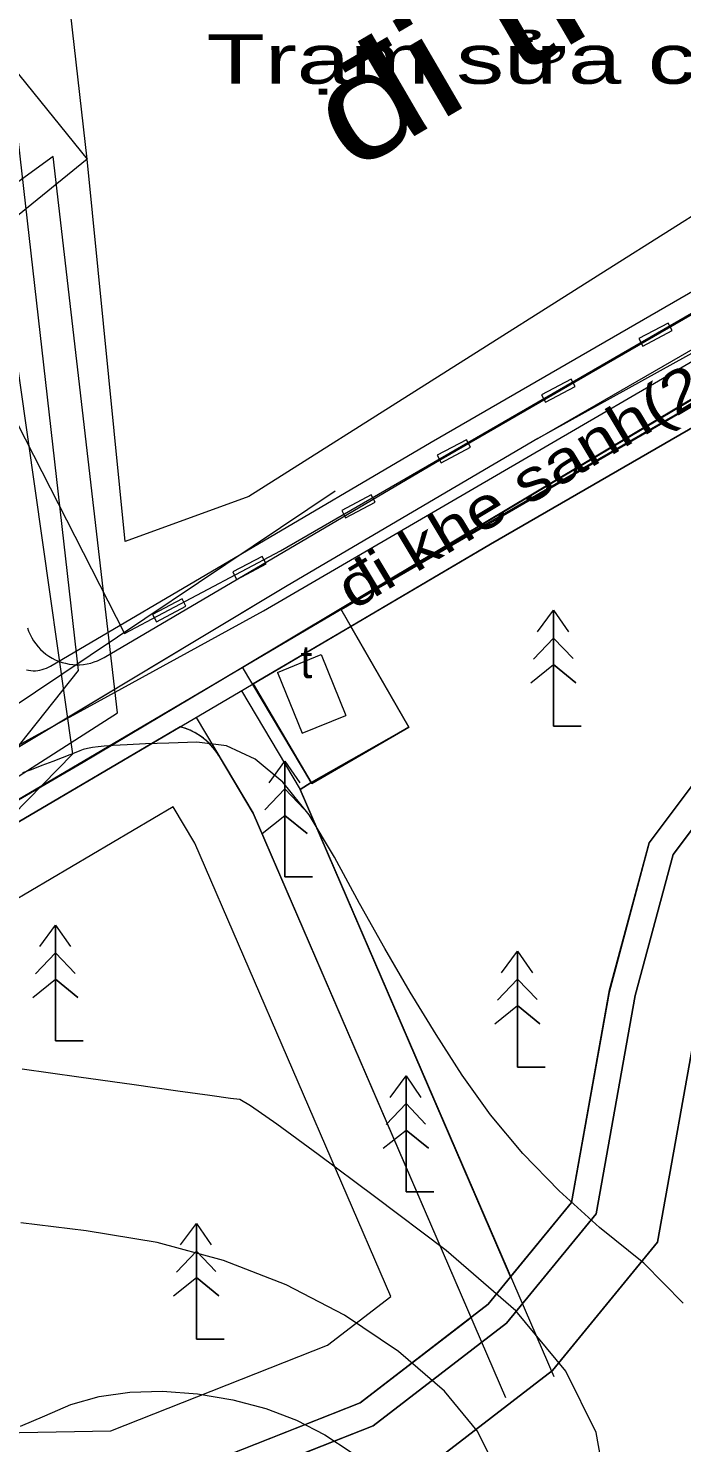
# Model space of a CAD drawing. Header units: metres. Extents: x 533049 to 537618, y 1849954 to 1852676.
# Drawn here: x 536151.3 to 536251.1, y 1851466.1 to 1851681.9 of the extents above; entities that cross this region are included whole.
import ezdxf

# ---------------------------------------------------------------- set-up
doc = ezdxf.new("R2010")
doc.units = ezdxf.units.M
doc.header["$LTSCALE"] = 2
for name, color, linetype, lineweight in [('12', 7, 'Continuous', 13), ('13', 7, 'Continuous', 13), ('14', 7, 'Continuous', 13), ('19', 7, 'Continuous', 13), ('20', 7, 'Continuous', 13), ('21', 7, 'Continuous', 13), ('30', 7, 'Continuous', 13), ('48', 7, 'Continuous', 13), ('50', 7, 'Continuous', 13), ('52', 7, 'Continuous', 13), ('54', 7, 'Continuous', 13), ('55', 7, 'Continuous', 13), ('57', 7, 'Continuous', 13), ('60', 7, 'Continuous', 13), ('63', 7, 'Continuous', 13), ('8', 7, 'Continuous', 13)]:
    doc.layers.add(name, color=color, linetype=linetype, lineweight=lineweight)

msp = doc.modelspace()

# ---------------------------------------------------------------- linework, layer by layer
at = {"linetype": 'Continuous', "lineweight": 13}
msp.add_lwpolyline([(536199.02, 1851593.35), (536209.45, 1851575.27), (536194.6, 1851566.7), (536184.04, 1851584.44)], close=True, dxfattribs=at)
msp.add_lwpolyline([(536260.79, 1851570.53), (536249.76, 1851555.85), (536243.96, 1851534.36), (536238.02, 1851501.06), (536224.32, 1851484.35), (536203.98, 1851468.71), (536185.36, 1851461.36), (536166.74, 1851454), (536157.46, 1851453.83), (536160.48, 1851430.42), (536145.02, 1851428.43), (536140.47, 1851453.51), (536120.3, 1851453.13), (536099.01, 1851459.26), (536086.57, 1851444.56), (536073.49, 1851420.29), (536052.27, 1851418.36), (536027, 1851427.69), (536033.24, 1851423.42), (536051.74, 1851408.92), (536070.24, 1851394.42), (536092.24, 1851364.42), (536099.24, 1851330.92)], dxfattribs=at)
at = {"layer": '12'}
for points in [[(536074.94, 1851452.49), (536094.17, 1851475.22), (536122.14, 1851467.17), (536163.95, 1851467.95), (536197, 1851481.01), (536206.66, 1851488.43), (536176.76, 1851557.58), (536173.47, 1851563.1), (536142.39, 1851544.83), (536119.72, 1851533.26), (536096.21, 1851523.53), (536095.01, 1851523.04), (536093.87, 1851522.44), (536092.78, 1851521.74), (536091.75, 1851520.96), (536090.8, 1851520.09), (536089.92, 1851519.14), (536077.22, 1851505.35), (536063.37, 1851492.7), (536048.49, 1851481.29), (536032.68, 1851471.21), (536016.06, 1851462.52)], [(536176.76, 1851557.58), (536173.47, 1851563.1), (536142.39, 1851544.83)], [(536122.14, 1851467.17), (536163.95, 1851467.95), (536197, 1851481.01), (536206.66, 1851488.43), (536176.76, 1851557.58)]]:
    msp.add_lwpolyline(points, dxfattribs=at)
at = {"layer": '13'}
msp.add_lwpolyline([(536114.92, 1851553.43), (536187.23, 1851593.03), (536294.57, 1851655.44)], dxfattribs=at)
at = {"layer": '14'}
msp.add_lwpolyline([(536109.5, 1851330.68), (536101.59, 1851368.58), (536077.49, 1851401.44), (536067, 1851409.66), (536079.75, 1851410.82), (536094.88, 1851438.9), (536102.46, 1851447.86), (536118.98, 1851443.11), (536132.15, 1851443.35), (536136.87, 1851417.29), (536171.67, 1851421.78), (536168.8, 1851444.06), (536208.96, 1851459.93), (536231.33, 1851477.12), (536247.4, 1851496.74), (536253.73, 1851532.18), (536258.91, 1851551.38), (536267.38, 1851562.64), (536295.47, 1851576.77), (536307.71, 1851583.23), (536303.74, 1851437.52), (536305.21, 1851243.54)], dxfattribs=at)
at = {"layer": '19'}
for points in [[(536305.21, 1851243.54), (536303.74, 1851437.52), (536307.71, 1851583.23), (536295.47, 1851576.77), (536267.38, 1851562.64), (536258.91, 1851551.38), (536253.73, 1851532.18), (536247.4, 1851496.74), (536231.33, 1851477.12), (536208.96, 1851459.93), (536168.8, 1851444.06), (536171.67, 1851421.78), (536136.87, 1851417.29), (536132.15, 1851443.35), (536118.98, 1851443.11), (536102.46, 1851447.86), (536094.88, 1851438.9), (536079.75, 1851410.82), (536067, 1851409.66), (536077.49, 1851401.44), (536101.59, 1851368.58), (536109.5, 1851330.68)], [(536165.95, 1851457.99), (536201.98, 1851472.22), (536218.93, 1851485.25), (536185.68, 1851562.14), (536180.53, 1851570.79), (536180.06, 1851571.51), (536179.53, 1851572.18), (536178.95, 1851572.81), (536178.31, 1851573.38), (536177.63, 1851573.9), (536176.91, 1851574.35), (536176.15, 1851574.75), (536175.36, 1851575.08), (536174.54, 1851575.33), (536137.4, 1851553.5)], [(536260.79, 1851570.53), (536249.76, 1851555.85), (536243.96, 1851534.36), (536238.02, 1851501.06), (536224.32, 1851484.35), (536203.98, 1851468.71), (536166.74, 1851454), (536157.46, 1851453.83), (536160.47, 1851430.42), (536145.02, 1851428.43), (536140.47, 1851453.51), (536120.3, 1851453.13), (536099.01, 1851459.26), (536086.57, 1851444.56), (536073.49, 1851420.29), (536052.27, 1851418.36), (536027, 1851427.69), (536033.24, 1851423.42), (536070.24, 1851394.42), (536092.24, 1851364.42), (536099.24, 1851330.92)], [(536074.94, 1851452.49), (536094.17, 1851475.22), (536122.14, 1851467.17), (536163.95, 1851467.95), (536197, 1851481.01), (536206.66, 1851488.43), (536176.76, 1851557.58), (536173.47, 1851563.1), (536142.39, 1851544.83), (536119.72, 1851533.26), (536096.21, 1851523.53), (536095.01, 1851523.04), (536093.87, 1851522.44), (536092.78, 1851521.74), (536091.75, 1851520.96), (536090.8, 1851520.09), (536089.92, 1851519.14), (536077.22, 1851505.35), (536063.37, 1851492.7), (536048.49, 1851481.29), (536032.68, 1851471.21), (536016.06, 1851462.52)]]:
    msp.add_lwpolyline(points, dxfattribs=at)
at = {"layer": '20'}
for p, q in [((536189.83, 1851602.15), (536257.81, 1851641.44)), ((536229.12, 1851619.28), (536258.56, 1851636.32)), ((536148.26, 1851577.86), (536198.18, 1851611.32)), ((536166.05, 1851589.56), (536189.83, 1851602.15)), ((536166.05, 1851589.56), (536189.83, 1851602.15)), ((536189.36, 1851583.62), (536196.04, 1851586.34)), ((536189.36, 1851583.62), (536196.04, 1851586.34)), ((536196.04, 1851586.34), (536199.81, 1851577.07)), ((536189.36, 1851583.62), (536193.13, 1851574.36)), ((536193.13, 1851574.36), (536199.81, 1851577.07))]:
    msp.add_line(p, q, dxfattribs=at)
for points in [[(536135.63, 1851692.42), (536160.35, 1851661.89), (536138.21, 1851643.98), (536166.05, 1851589.56)], [(536041.3, 1851534.62), (536075.11, 1851531.67), (536084.02, 1851533.35), (536087.52, 1851534.09), (536091.5, 1851535.25), (536095.16, 1851536.38), (536101.85, 1851538.74), (536106.55, 1851540.54), (536111.91, 1851542.43), (536114.81, 1851543.84), (536159.7, 1851569.95), (536261.77, 1851630.69)], [(536230.31, 1851624.83), (536234.8, 1851627.21), (536234.2, 1851628.33), (536229.7, 1851625.95), (536230.3, 1851624.83)], [(536229.12, 1851619.28), (536190.87, 1851596.82), (536119.85, 1851554.22), (536112.68, 1851550.81), (536108.34, 1851548.9), (536103.64, 1851546.89), (536099.61, 1851545.43), (536094.67, 1851543.75), (536091.32, 1851542.69), (536086.92, 1851541.46), (536082.16, 1851540.17), (536078.94, 1851539.51), (536047.29, 1851541.07)], [(536214.35, 1851615.61), (536218.84, 1851617.98), (536218.24, 1851619.11), (536213.74, 1851616.73), (536214.34, 1851615.6)], [(536183.15, 1851597.81), (536187.64, 1851600.19), (536187.04, 1851601.32), (536182.54, 1851598.94), (536183.14, 1851597.81)], [(536170.92, 1851591.33), (536175.4, 1851593.71), (536174.81, 1851594.84), (536170.31, 1851592.46), (536170.91, 1851591.33)]]:
    msp.add_lwpolyline(points, dxfattribs=at)
for points in [[(536245.14, 1851633.4), (536249.63, 1851635.78), (536249.03, 1851636.91), (536244.54, 1851634.53)], [(536199.78, 1851607.19), (536204.27, 1851609.57), (536203.67, 1851610.69), (536199.18, 1851608.31)]]:
    msp.add_lwpolyline(points, close=True, dxfattribs=at)
at = {"layer": '30'}
msp.add_lwpolyline([(536109.5, 1851330.68), (536101.59, 1851368.58), (536077.49, 1851401.44), (536067, 1851409.66), (536079.75, 1851410.82), (536094.88, 1851438.9), (536102.46, 1851447.86), (536118.98, 1851443.11), (536132.15, 1851443.35), (536136.87, 1851417.29), (536171.67, 1851421.78), (536168.8, 1851444.06), (536208.96, 1851459.93), (536231.33, 1851477.12), (536247.4, 1851496.74), (536253.73, 1851532.18), (536258.91, 1851551.38), (536267.38, 1851562.64), (536295.47, 1851576.77), (536307.71, 1851583.23), (536303.74, 1851437.52), (536305.21, 1851243.54)], dxfattribs=at)
at = {"layer": '48'}
msp.add_lwpolyline([(536192.82, 1851565.78), (536194.54, 1851566.81), (536209.45, 1851575.27), (536199.09, 1851593.23), (536287.46, 1851644.48), (536316.3, 1851603.6), (536258.16, 1851573.68), (536246.1, 1851557.64), (536240.06, 1851535.23), (536234.26, 1851502.79), (536224.96, 1851491.45)], close=True, dxfattribs=at)
at = {"layer": '50'}
msp.add_lwpolyline([(535864.09, 1851423.05), (536000.84, 1851463.59), (536121, 1851536.12), (536159.03, 1851583.93), (536135.62, 1851789.73), (535515.36, 1851926.72)], dxfattribs=at)
at = {"layer": '52'}
msp.add_lwpolyline([(536200.58, 1851590.64), (536185.68, 1851581.88), (536194.54, 1851566.81), (536194.6, 1851566.7), (536209.45, 1851575.27)], close=True, dxfattribs=at)
at = {"layer": '54'}
for points in [[(536151.06, 1851584.01), (536151.4, 1851583.94), (536151.74, 1851583.9), (536152.08, 1851583.88), (536152.43, 1851583.88), (536152.78, 1851583.91), (536153.12, 1851583.96), (536153.46, 1851584.04), (536153.79, 1851584.14), (536154.11, 1851584.26), (536154.43, 1851584.4), (536154.73, 1851584.57), (536212.83, 1851618.72), (536290.08, 1851663.32)], [(536135.91, 1851556.11), (536220.38, 1851605.76), (536297.58, 1851650.33)], [(536183.87, 1851580.82), (536192.82, 1851565.78), (536231.54, 1851476.22)], [(536176.97, 1851576.76), (536185.68, 1851562.14), (536224.2, 1851473.05)]]:
    msp.add_lwpolyline(points, dxfattribs=at)
at = {"layer": '55'}
msp.add_line((536194.54, 1851566.81), (536185.68, 1851581.88), dxfattribs=at)
for points in [[(536151.22, 1851590.42), (536151.4, 1851589.89), (536151.62, 1851589.38), (536151.88, 1851588.89), (536152.16, 1851588.42), (536152.48, 1851587.97), (536152.83, 1851587.54), (536153.21, 1851587.13), (536153.61, 1851586.75), (536154.04, 1851586.41), (536154.5, 1851586.09), (536154.97, 1851585.8), (536155.47, 1851585.55), (536155.97, 1851585.33), (536156.5, 1851585.15), (536157.03, 1851585.01), (536157.58, 1851584.9), (536158.13, 1851584.83), (536158.68, 1851584.8), (536159.23, 1851584.8), (536159.78, 1851584.85), (536160.33, 1851584.93), (536160.87, 1851585.05), (536161.4, 1851585.21), (536161.92, 1851585.4), (536162.43, 1851585.63), (536162.91, 1851585.9), (536214.34, 1851616.13), (536291.58, 1851660.72)], [(536137.4, 1851553.5), (536221.89, 1851603.16), (536299.08, 1851647.73)], [(536185.68, 1851562.14), (536180.53, 1851570.79), (536180.39, 1851571.02), (536180.24, 1851571.24), (536180.09, 1851571.46), (536179.94, 1851571.68), (536179.77, 1851571.89), (536179.61, 1851572.09), (536179.43, 1851572.29), (536179.26, 1851572.49), (536179.07, 1851572.68), (536178.88, 1851572.87), (536178.69, 1851573.05), (536178.49, 1851573.23), (536178.29, 1851573.4), (536178.08, 1851573.57), (536177.87, 1851573.73), (536177.65, 1851573.88), (536177.44, 1851574.03), (536177.21, 1851574.17), (536176.98, 1851574.31), (536176.75, 1851574.44), (536176.52, 1851574.57), (536176.28, 1851574.68), (536176.04, 1851574.8), (536175.8, 1851574.9), (536175.55, 1851575), (536175.3, 1851575.1), (536175.05, 1851575.18), (536174.8, 1851575.26), (536174.54, 1851575.33), (536137.4, 1851553.5)], [(535962.36, 1851433.32), (535997.58, 1851432.89), (536013.83, 1851436.81), (536052.8, 1851422.43), (536070.99, 1851424.08), (536083.25, 1851446.83), (536097.62, 1851463.82), (536120.82, 1851457.14), (536165.95, 1851457.99), (536201.98, 1851472.22), (536218.93, 1851485.25), (536185.68, 1851562.14)]]:
    msp.add_lwpolyline(points, dxfattribs=at)
for points in [[(536258.16, 1851573.68), (536316.3, 1851603.6), (536289.2, 1851642.02), (536221.89, 1851603.16), (536200.58, 1851590.64), (536209.45, 1851575.27), (536194.54, 1851566.81), (536192.82, 1851565.78), (536224.96, 1851491.45), (536234.26, 1851502.79), (536240.06, 1851535.23), (536246.1, 1851557.64)], [(536200.58, 1851590.64), (536185.68, 1851581.88), (536194.54, 1851566.81), (536209.45, 1851575.27)]]:
    msp.add_lwpolyline(points, close=True, dxfattribs=at)
at = {"layer": '57'}
for p, q in [((536189.83, 1851602.15), (536257.81, 1851641.44)), ((536229.12, 1851619.28), (536258.56, 1851636.32)), ((536148.26, 1851577.86), (536198.18, 1851611.32)), ((536166.05, 1851589.56), (536189.83, 1851602.15)), ((536166.05, 1851589.56), (536189.83, 1851602.15)), ((536231.51, 1851593.09), (536231.51, 1851575.42)), ((536228.45, 1851585.65), (536231.51, 1851588.85)), ((536234.49, 1851585.72), (536231.51, 1851588.85)), ((536189.36, 1851583.62), (536196.04, 1851586.34)), ((536189.36, 1851583.62), (536196.04, 1851586.34)), ((536196.04, 1851586.34), (536199.81, 1851577.07)), ((536189.36, 1851583.62), (536193.13, 1851574.36)), ((536228.03, 1851582.03), (536231.51, 1851584.81)), ((536234.92, 1851582.03), (536231.51, 1851584.81)), ((536193.13, 1851574.36), (536199.81, 1851577.07)), ((536231.51, 1851575.42), (536235.72, 1851575.42)), ((536190.51, 1851570.09), (536190.51, 1851552.42)), ((536187.45, 1851562.65), (536190.51, 1851565.85)), ((536193.49, 1851562.72), (536190.51, 1851565.85)), ((536187.03, 1851559.03), (536190.51, 1851561.81)), ((536193.92, 1851559.03), (536190.51, 1851561.81)), ((536190.51, 1851552.42), (536194.72, 1851552.42)), ((536155.51, 1851545.09), (536155.51, 1851527.42)), ((536152.45, 1851537.65), (536155.51, 1851540.85)), ((536158.49, 1851537.72), (536155.51, 1851540.85)), ((536226.01, 1851541.09), (536226.01, 1851523.42)), ((536152.03, 1851534.03), (536155.51, 1851536.81)), ((536158.92, 1851534.03), (536155.51, 1851536.81)), ((536222.95, 1851533.65), (536226.01, 1851536.85)), ((536228.99, 1851533.72), (536226.01, 1851536.85)), ((536222.53, 1851530.03), (536226.01, 1851532.81)), ((536229.42, 1851530.03), (536226.01, 1851532.81)), ((536155.51, 1851527.42), (536159.72, 1851527.42)), ((536226.01, 1851523.42), (536230.22, 1851523.42)), ((536209.01, 1851522.09), (536209.01, 1851504.42)), ((536205.95, 1851514.65), (536209.01, 1851517.85)), ((536211.99, 1851514.72), (536209.01, 1851517.85)), ((536205.53, 1851511.03), (536209.01, 1851513.81)), ((536212.42, 1851511.03), (536209.01, 1851513.81)), ((536209.01, 1851504.42), (536213.22, 1851504.42)), ((536177.01, 1851499.59), (536177.01, 1851481.92)), ((536173.95, 1851492.15), (536177.01, 1851495.35)), ((536179.99, 1851492.22), (536177.01, 1851495.35)), ((536173.53, 1851488.53), (536177.01, 1851491.31)), ((536180.42, 1851488.53), (536177.01, 1851491.31)), ((536177.01, 1851481.92), (536181.22, 1851481.92))]:
    msp.add_line(p, q, dxfattribs=at)
for points in [[(534435.02, 1852302.37), (534325.71, 1852049.19), (534353.83, 1851932.14), (534451.75, 1851760.49), (534494.45, 1851609.32), (534521.83, 1851454.44), (534874.05, 1851297.73), (534980, 1851227.29), (535025.24, 1851130.42), (535137.95, 1851046.53), (535351.89, 1851022.3), (535580.63, 1851242.44), (535635.17, 1851288.02), (535713.4, 1851370.26), (536002.39, 1851411.84), (536158.13, 1851571.22), (536125.74, 1851798.92), (536134.24, 1851845.92), (534499.3, 1852312.5)], [(536245.14, 1851633.4), (536249.63, 1851635.78), (536249.03, 1851636.91), (536244.54, 1851634.53)], [(536199.78, 1851607.19), (536204.27, 1851609.57), (536203.67, 1851610.69), (536199.18, 1851608.31)]]:
    msp.add_lwpolyline(points, close=True, dxfattribs=at)
for points in [[(535956.69, 1851560.01), (535985.64, 1851554.89), (535992.72, 1851590.1), (536026.91, 1851580.47), (536077.67, 1851577.26), (536081.94, 1851537.78), (536086.25, 1851537.67), (536114.32, 1851548.28), (536148.68, 1851567.03), (536164.96, 1851577.43), (536155.13, 1851662.3), (536137.77, 1851649.77), (536130.29, 1851750.32), (536102.51, 1851812.35), (536058.78, 1851858.16), (536057.66, 1851857.78), (536042.93, 1851872.2)], [(536135.63, 1851692.42), (536160.35, 1851661.89), (536138.21, 1851643.98), (536166.05, 1851589.56)], [(536283.64, 1851643.96), (536280.45, 1851648.66), (536258.82, 1851635.73), (536229.12, 1851619.28), (536190.87, 1851596.82), (536169.42, 1851583.95), (536132.9, 1851562.05), (536119.85, 1851554.22), (536112.68, 1851550.81), (536108.34, 1851548.9), (536103.64, 1851546.89), (536099.61, 1851545.43), (536091.32, 1851542.69), (536083.35, 1851540.49), (536078.94, 1851539.51), (536047.29, 1851541.07), (536011.38, 1851546.44), (535964.76, 1851554.5), (535918.93, 1851562.42)], [(536199.02, 1851593.35), (536231.97, 1851613.04), (536264.92, 1851632.73), (536283.64, 1851643.96)], [(536041.3, 1851534.62), (536075.11, 1851531.67), (536084.02, 1851533.35), (536087.52, 1851534.09), (536091.5, 1851535.25), (536095.16, 1851536.38), (536101.85, 1851538.74), (536106.55, 1851540.54), (536111.91, 1851542.43), (536114.81, 1851543.84), (536159.7, 1851569.95), (536261.77, 1851630.69)], [(536230.31, 1851624.83), (536234.8, 1851627.21), (536234.2, 1851628.33), (536229.7, 1851625.95), (536230.3, 1851624.83)], [(536229.12, 1851619.28), (536190.87, 1851596.82), (536119.85, 1851554.22), (536112.68, 1851550.81), (536108.34, 1851548.9), (536103.64, 1851546.89), (536099.61, 1851545.43), (536094.67, 1851543.75), (536091.32, 1851542.69), (536086.92, 1851541.46), (536082.16, 1851540.17), (536078.94, 1851539.51), (536047.29, 1851541.07)], [(536214.35, 1851615.61), (536218.84, 1851617.98), (536218.24, 1851619.11), (536213.74, 1851616.73), (536214.34, 1851615.6)], [(535962.36, 1851433.32), (535997.58, 1851432.89), (536013.83, 1851436.81), (536052.8, 1851422.43), (536070.99, 1851424.08), (536083.25, 1851446.83), (536097.62, 1851463.82), (536120.82, 1851457.14), (536165.95, 1851457.99), (536201.98, 1851472.22), (536221.52, 1851487.24), (536234.26, 1851502.79), (536240.06, 1851535.23), (536246.1, 1851557.64), (536258.16, 1851573.68), (536289.05, 1851589.22), (536316.3, 1851603.6)], [(535962.53, 1851429.32), (535998.04, 1851428.88), (536013.59, 1851432.64), (536052.27, 1851418.36), (536073.49, 1851420.29), (536086.57, 1851444.56), (536099.01, 1851459.26), (536120.3, 1851453.13), (536166.74, 1851454), (536203.98, 1851468.71), (536224.32, 1851484.35), (536238.02, 1851501.06), (536243.96, 1851534.36), (536249.76, 1851555.85), (536260.79, 1851570.53), (536290.89, 1851585.66), (536318.17, 1851600.06)], [(536183.15, 1851597.81), (536187.64, 1851600.19), (536187.04, 1851601.32), (536182.54, 1851598.94), (536183.14, 1851597.81)], [(536170.92, 1851591.33), (536175.4, 1851593.71), (536174.81, 1851594.84), (536170.31, 1851592.46), (536170.91, 1851591.33)], [(535943.3, 1851551.41), (535992.3, 1851543.02), (536041.3, 1851534.62), (536075.11, 1851531.67), (536087.52, 1851534.09), (536095.16, 1851536.38), (536111.91, 1851542.43), (536126.03, 1851550.37), (536159.7, 1851569.95), (536184.04, 1851584.44), (536199.02, 1851593.35)], [(536229.09, 1851589.8), (536231.51, 1851593.09), (536233.78, 1851589.8)], [(536229.09, 1851589.8), (536231.51, 1851593.09), (536233.78, 1851589.8)], [(536235.72, 1851575.42), (536231.51, 1851575.42), (536231.51, 1851593.09)], [(536228.45, 1851585.65), (536231.51, 1851588.85), (536234.49, 1851585.72)], [(536228.03, 1851582.03), (536231.51, 1851584.81), (536234.92, 1851582.03)], [(536245.3, 1851493.52), (536238.53, 1851498.95), (536232.37, 1851504.53), (536226.83, 1851510.26), (536221.9, 1851516.15), (536217.58, 1851522.18), (536213.6, 1851528.41), (536209.65, 1851534.84), (536205.75, 1851541.49), (536201.9, 1851548.35), (536198.09, 1851555.43), (536194.22, 1851561.88), (536190.18, 1851566.86), (536185.97, 1851570.38), (536181.59, 1851572.42), (536177.05, 1851573), (536172.78, 1851572.85), (536169.24, 1851572.71), (536166.42, 1851572.59), (536164.32, 1851572.48), (536162.95, 1851572.39), (536161.99, 1851572.29), (536161.14, 1851572.17), (536160.39, 1851572.02), (536159.74, 1851571.85), (536159.2, 1851571.66), (536158.58, 1851571.4), (536157.69, 1851571.05), (536156.53, 1851570.6), (536155.1, 1851570.05), (536153.41, 1851569.4), (536151.76, 1851568.78), (536150.48, 1851568.3)], [(536188.09, 1851566.8), (536190.51, 1851570.09), (536192.78, 1851566.8)], [(536188.09, 1851566.8), (536190.51, 1851570.09), (536192.78, 1851566.8)], [(536194.72, 1851552.42), (536190.51, 1851552.42), (536190.51, 1851570.09)], [(536187.45, 1851562.65), (536190.51, 1851565.85), (536193.49, 1851562.72)], [(536187.03, 1851559.03), (536190.51, 1851561.81), (536193.92, 1851559.03)], [(536153.09, 1851541.8), (536155.51, 1851545.09), (536157.78, 1851541.8)], [(536153.09, 1851541.8), (536155.51, 1851545.09), (536157.78, 1851541.8)], [(536159.72, 1851527.42), (536155.51, 1851527.42), (536155.51, 1851545.09)], [(536152.45, 1851537.65), (536155.51, 1851540.85), (536158.49, 1851537.72)], [(536223.59, 1851537.8), (536226.01, 1851541.09), (536228.28, 1851537.8)], [(536223.59, 1851537.8), (536226.01, 1851541.09), (536228.28, 1851537.8)], [(536230.22, 1851523.42), (536226.01, 1851523.42), (536226.01, 1851541.09)], [(536152.03, 1851534.03), (536155.51, 1851536.81), (536158.92, 1851534.03)], [(536222.95, 1851533.65), (536226.01, 1851536.85), (536228.99, 1851533.72)], [(536222.53, 1851530.03), (536226.01, 1851532.81), (536229.42, 1851530.03)], [(536239.69, 1851458.35), (536238.03, 1851467.71), (536233.38, 1851477.02), (536225.75, 1851486.26), (536215.14, 1851495.44), (536204.2, 1851503.67), (536195.58, 1851510.09), (536189.27, 1851514.7), (536185.28, 1851517.49), (536183.61, 1851518.46), (536182.22, 1851518.64), (536179.07, 1851519.08), (536174.16, 1851519.76), (536167.49, 1851520.7), (536159.06, 1851521.89), (536150.39, 1851523.09)], [(536206.59, 1851518.8), (536209.01, 1851522.09), (536211.28, 1851518.8)], [(536206.59, 1851518.8), (536209.01, 1851522.09), (536211.28, 1851518.8)], [(536213.22, 1851504.42), (536209.01, 1851504.42), (536209.01, 1851522.09)], [(536205.95, 1851514.65), (536209.01, 1851517.85), (536211.99, 1851514.72)], [(536205.53, 1851511.03), (536209.01, 1851513.81), (536212.42, 1851511.03)], [(536222.94, 1851461.8), (536219.88, 1851467.93), (536214.85, 1851474.01), (536207.87, 1851480.05), (536199.59, 1851485.6), (536190.68, 1851490.22), (536181.15, 1851493.9), (536170.99, 1851496.65), (536160.2, 1851498.46), (536150.18, 1851499.68)], [(536174.59, 1851496.3), (536177.01, 1851499.59), (536179.28, 1851496.3)], [(536174.59, 1851496.3), (536177.01, 1851499.59), (536179.28, 1851496.3)], [(536181.22, 1851481.92), (536177.01, 1851481.92), (536177.01, 1851499.59)], [(536173.95, 1851492.15), (536177.01, 1851495.35), (536179.99, 1851492.22)], [(536251.3, 1851487.43), (536245.3, 1851493.52)], [(536173.53, 1851488.53), (536177.01, 1851491.31), (536180.42, 1851488.53)], [(536150.16, 1851468.66), (536153.86, 1851470.21), (536157.83, 1851471.95), (536162.16, 1851473.17), (536166.82, 1851473.84), (536171.84, 1851473.98), (536177.19, 1851473.58), (536182.55, 1851472.69), (536187.58, 1851471.35), (536192.26, 1851469.57), (536196.6, 1851467.34), (536200.6, 1851464.67)]]:
    msp.add_lwpolyline(points, dxfattribs=at)
at = {"layer": '60'}
msp.add_lwpolyline([(536099.24, 1851330.92), (536092.24, 1851364.42), (536070.24, 1851394.42), (536033.24, 1851423.42), (536027, 1851427.69), (536052.27, 1851418.36), (536073.49, 1851420.29), (536086.57, 1851444.56), (536099.01, 1851459.26), (536120.3, 1851453.13), (536140.47, 1851453.51), (536145.02, 1851428.43), (536160.47, 1851430.42), (536157.46, 1851453.83), (536166.74, 1851454), (536203.98, 1851468.71), (536224.32, 1851484.35), (536238.02, 1851501.06), (536243.96, 1851534.36), (536249.76, 1851555.85), (536260.79, 1851570.53)], dxfattribs=at)
at = {"layer": '63'}
msp.add_lwpolyline([(535903.24, 1850946.42), (536051.24, 1851044.92), (536190.74, 1851121.92), (536287.72, 1851186.92), (536315.23, 1851241.52), (536313.74, 1851437.42), (536318.17, 1851600.06), (536316.3, 1851603.6), (536306.56, 1851610.17), (536274.65, 1851667.11), (536240.65, 1851645.61), (536185.03, 1851610.46), (536166.15, 1851603.61), (536160.35, 1851661.89), (536154.38, 1851714.08), (536152.65, 1851759.61), (536153.78, 1851805.57), (536154.15, 1851837.61), (534610.33, 1852284.54)], dxfattribs=at)
at = {"layer": '8'}
for points in [[(536318.17, 1851600.06), (536316.3, 1851603.6), (536287.23, 1851588.64), (536258.16, 1851573.68), (536246.1, 1851557.64), (536239.98, 1851534.78), (536234.26, 1851502.79), (536221.52, 1851487.24), (536201.98, 1851472.22), (536183.97, 1851465.11), (536165.95, 1851457.99), (536143.38, 1851457.57), (536120.82, 1851457.14), (536097.62, 1851463.82), (536083.25, 1851446.83), (536070.99, 1851424.08), (536052.8, 1851422.43), (536033.32, 1851429.62), (536013.83, 1851436.81), (535997.58, 1851432.89), (535962.36, 1851433.32)], [(535962.53, 1851429.32), (535998.04, 1851428.88), (536013.59, 1851432.64), (536052.27, 1851418.36), (536073.49, 1851420.29), (536086.57, 1851444.56), (536099.01, 1851459.26), (536120.3, 1851453.13), (536166.74, 1851454), (536203.98, 1851468.71), (536224.32, 1851484.35), (536238.02, 1851501.06), (536243.96, 1851534.36), (536249.76, 1851555.85), (536260.79, 1851570.53), (536290.89, 1851585.66), (536318.17, 1851600.06), (536316.3, 1851603.6), (536318.17, 1851600.06)]]:
    msp.add_lwpolyline(points, dxfattribs=at)

# ---------------------------------------------------------------- texts
at = {"layer": '20'}
msp.add_text('t', height=5, dxfattribs=at).set_placement((536192.85, 1851582.75))
at = {"layer": '21', "width": 1.3}
msp.add_text('đi thị trấn khe sanh', height=16, rotation=30.275, dxfattribs=at).set_placement((536200.49, 1851659.7))
at = {"layer": '57', "width": 1.45}
msp.add_text('Trạm sửa chửa tổng hợp', height=7.528, dxfattribs=at).set_placement((536178.55, 1851673.4))
at = {"layer": '57', "width": 1.25}
msp.add_text('đi khe sanh(20km)', height=6.305, rotation=30.944, dxfattribs=at).set_placement((536200.9, 1851593.02))
at = {"layer": '57'}
msp.add_text('t', height=5, dxfattribs=at).set_placement((536192.85, 1851582.75))

doc.saveas('drawing.dxf')
